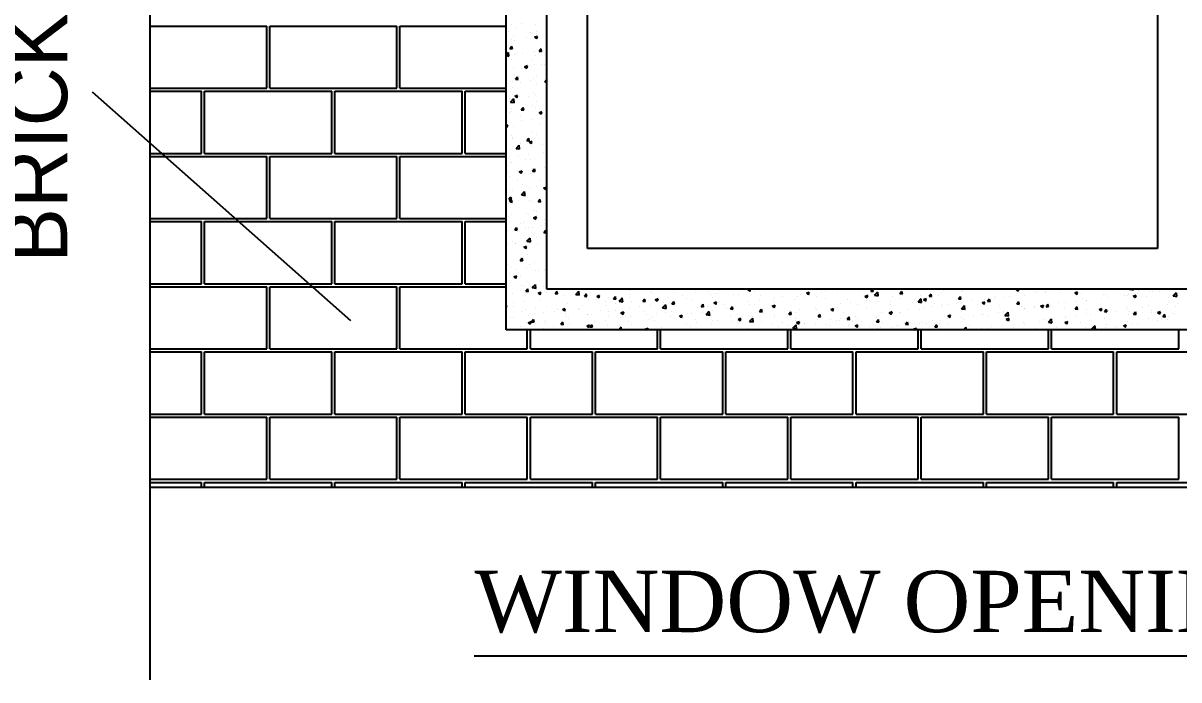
# Model space of a CAD drawing. Header units: metres. Extents: x 2267204 to 2267561, y 3771 to 3959.
# Drawn here: x 2267520.541 to 2267523.833, y 3933.246 to 3935.116 of the extents above; entities that cross this region are included whole.
import ezdxf

# ---------------------------------------------------------------- set-up
doc = ezdxf.new("R2010")
doc.units = ezdxf.units.M
doc.header["$LTSCALE"] = 3.5
doc.header["$MEASUREMENT"] = 0
doc.layers.get('0').update_dxf_attribs({"linetype": 'CONTINUOUS'})
doc.styles.add('Romantic', font='GOTHIC.TTF')
doc.styles.add('Times', font='times.ttf')

# ---------------------------------------------------------------- blocks, each defined once
blk = doc.blocks.new('A$C267C1C9C')
for p, q in [((4834.48, 2253.55), (4834.48, 2408.14)), ((4874.38, 2292.78), (4874.38, 2379.54)), ((4878.95, 2297.34), (4878.95, 2379.54)), ((4883.51, 2301.91), (4883.51, 2374.97)), ((4947.44, 2374.97), (4947.44, 2301.91)), ((4834.48, 2326.84), (4847.54, 2326.84)), ((4847.54, 2319.87), (4847.54, 2326.84)), ((4847.88, 2326.84), (4862.15, 2326.84)), ((4847.88, 2319.87), (4847.88, 2326.84)), ((4862.15, 2319.87), (4862.15, 2326.84)), ((4862.49, 2326.84), (4874.38, 2326.84)), ((4862.49, 2319.87), (4862.49, 2326.84)), ((4875.03, 2327.02), (4875.03, 2327.02)), ((4875.39, 2326.72), (4875.39, 2326.72)), ((4876.17, 2327.17), (4876.17, 2327.17)), ((4877.73, 2327.04), (4877.73, 2327.04)), ((4874.69, 2326.19), (4874.69, 2326.19)), ((4874.97, 2325.37), (4874.97, 2325.37)), ((4875.18, 2325.79), (4875.18, 2325.79)), ((4875.33, 2325.2), (4875.33, 2325.2)), ((4876.7, 2325.59), (4876.7, 2325.59)), ((4877.13, 2326.09), (4877.13, 2326.09)), ((4877.58, 2325.59), (4877.9, 2325.72)), ((4877.58, 2325.59), (4877.81, 2325.44)), ((4877.68, 2325.52), (4877.68, 2325.52)), ((4877.81, 2325.42), (4877.9, 2325.69)), ((4877.84, 2326.24), (4877.84, 2326.24)), ((4874.38, 2323.63), (4874.65, 2323.91)), ((4874.7, 2323.46), (4874.65, 2323.89)), ((4874.82, 2324.33), (4875.04, 2324.59)), ((4874.82, 2324.33), (4875.1, 2324.31)), ((4875.09, 2324.28), (4875.04, 2324.57)), ((4877.62, 2324), (4877.62, 2324)), ((4878.1, 2324.04), (4878.32, 2324.31)), ((4878.1, 2324.04), (4878.37, 2324.02)), ((4878.37, 2324), (4878.31, 2324.28)), ((4878.38, 2324.17), (4878.38, 2324.17)), ((4874.38, 2323.53), (4874.7, 2323.48)), ((4874.77, 2323.24), (4874.77, 2323.24)), ((4874.99, 2323.06), (4874.99, 2323.06)), ((4875.28, 2323.68), (4875.28, 2323.68)), ((4875.5, 2323.79), (4875.5, 2323.79)), ((4876.24, 2323.75), (4876.24, 2323.75)), ((4877.2, 2323.14), (4877.2, 2323.14)), ((4877.65, 2323.52), (4877.65, 2323.52)), ((4878.68, 2323.65), (4878.68, 2323.65)), ((4875.22, 2322.16), (4875.22, 2322.16)), ((4875.33, 2321.43), (4875.33, 2321.43)), ((4876.08, 2322.06), (4876.08, 2322.06)), ((4876.47, 2322.28), (4876.79, 2322.41)), ((4876.47, 2322.28), (4876.7, 2322.13)), ((4876.7, 2322.11), (4876.79, 2322.38)), ((4877.18, 2322.37), (4877.18, 2322.37)), ((4877.56, 2322.48), (4877.56, 2322.48)), ((4877.77, 2321.33), (4877.77, 2321.33)), ((4878.32, 2322.52), (4878.32, 2322.52)), ((4878.75, 2322.52), (4878.75, 2322.52)), ((4875.16, 2320.64), (4875.16, 2320.64)), ((4875.16, 2320), (4875.16, 2320)), ((4875.46, 2320.9), (4875.68, 2321.16)), ((4875.46, 2320.9), (4875.73, 2320.87)), ((4875.72, 2320.85), (4875.67, 2321.14)), ((4875.98, 2320.57), (4875.98, 2320.57)), ((4877.12, 2320.72), (4877.12, 2320.72)), ((4877.51, 2320.96), (4877.51, 2320.96)), ((4877.83, 2320.46), (4877.83, 2320.46)), ((4878.73, 2320.61), (4878.95, 2320.87)), ((4878.73, 2320.61), (4878.95, 2320.59)), ((4878.85, 2320.95), (4878.85, 2320.95)), ((4827.98, 2319.48), (4856.93, 2293.82)), ((4834.48, 2319.87), (4847.54, 2319.87)), ((4834.48, 2319.53), (4840.23, 2319.53)), ((4840.23, 2312.57), (4840.23, 2319.53)), ((4840.57, 2319.53), (4854.84, 2319.53)), ((4840.57, 2312.57), (4840.57, 2319.53)), ((4847.88, 2319.87), (4862.15, 2319.87)), ((4854.84, 2312.57), (4854.84, 2319.53)), ((4855.19, 2319.53), (4869.46, 2319.53)), ((4855.19, 2312.57), (4855.19, 2319.53)), ((4862.49, 2319.87), (4874.38, 2319.87)), ((4869.46, 2312.57), (4869.46, 2319.53)), ((4869.8, 2319.53), (4874.38, 2319.53)), ((4869.8, 2312.57), (4869.8, 2319.53)), ((4874.44, 2319.1), (4874.44, 2319.1)), ((4874.78, 2318.77), (4874.78, 2318.77)), ((4874.9, 2318.33), (4875.26, 2318.71)), ((4875.11, 2319.12), (4875.11, 2319.12)), ((4875.36, 2318.97), (4875.68, 2319.09)), ((4875.36, 2318.97), (4875.59, 2318.82)), ((4875.59, 2318.8), (4875.68, 2319.07)), ((4875.92, 2318.92), (4875.92, 2318.92)), ((4876.88, 2318.99), (4876.88, 2318.99)), ((4877.45, 2319.44), (4877.45, 2319.44)), ((4877.65, 2319.15), (4877.65, 2319.15)), ((4874.9, 2318.33), (4875.31, 2318.27)), ((4875.05, 2317.6), (4875.05, 2317.6)), ((4875.3, 2318.25), (4875.25, 2318.69)), ((4875.41, 2318.48), (4875.41, 2318.48)), ((4876.09, 2317.46), (4876.31, 2317.72)), ((4876.09, 2317.46), (4876.36, 2317.44)), ((4876.36, 2317.41), (4876.31, 2317.7)), ((4877.4, 2317.92), (4877.4, 2317.92)), ((4877.64, 2317.74), (4877.64, 2317.74)), ((4877.84, 2318.38), (4877.84, 2318.38)), ((4874.72, 2317.12), (4874.72, 2317.12)), ((4874.97, 2317.28), (4874.97, 2317.28)), ((4875.97, 2316.67), (4875.97, 2316.67)), ((4876.07, 2316.28), (4876.07, 2316.28)), ((4876.45, 2317.35), (4876.45, 2317.35)), ((4877.34, 2316.4), (4877.34, 2316.4)), ((4878.09, 2317.13), (4878.41, 2317.26)), ((4878.09, 2317.13), (4878.32, 2316.98)), ((4878.31, 2316.96), (4878.4, 2317.23)), ((4878.41, 2316.57), (4878.41, 2316.57)), ((4878.73, 2316.73), (4878.73, 2316.73)), ((4874.38, 2315.71), (4874.57, 2315.78)), ((4874.38, 2315.57), (4874.48, 2315.51)), ((4874.47, 2315.48), (4874.57, 2315.76)), ((4875, 2316.08), (4875, 2316.08)), ((4875.25, 2315.55), (4875.25, 2315.55)), ((4877.29, 2314.88), (4877.29, 2314.88)), ((4878.13, 2315.93), (4878.13, 2315.93)), ((4874.94, 2314.56), (4874.94, 2314.56)), ((4875.08, 2314.34), (4875.08, 2314.34)), ((4875.15, 2314.22), (4875.15, 2314.22)), ((4876.05, 2313.73), (4876.05, 2313.73)), ((4876.72, 2314.03), (4876.94, 2314.29)), ((4876.72, 2314.03), (4877, 2314)), ((4876.93, 2314.12), (4876.93, 2314.12)), ((4876.99, 2313.98), (4876.94, 2314.27)), ((4876.98, 2313.82), (4877.3, 2313.94)), ((4876.98, 2313.82), (4877.2, 2313.67)), ((4877.2, 2313.65), (4877.29, 2313.92)), ((4877.52, 2314.24), (4877.52, 2314.24)), ((4877.81, 2314.68), (4877.81, 2314.68)), ((4878.07, 2314.28), (4878.07, 2314.28)), ((4878.48, 2313.62), (4878.48, 2313.62)), ((4834.48, 2312.57), (4840.23, 2312.57)), ((4834.48, 2312.22), (4847.54, 2312.22)), ((4840.57, 2312.57), (4854.84, 2312.57)), ((4847.54, 2305.26), (4847.54, 2312.22)), ((4847.88, 2305.26), (4847.88, 2312.22)), ((4847.88, 2312.22), (4862.15, 2312.22)), ((4855.19, 2312.57), (4869.46, 2312.57)), ((4862.15, 2305.26), (4862.15, 2312.22)), ((4862.49, 2305.26), (4862.49, 2312.22)), ((4862.49, 2312.22), (4874.38, 2312.22)), ((4869.8, 2312.57), (4874.38, 2312.57)), ((4874.89, 2313.04), (4874.89, 2313.04)), ((4875.51, 2313.13), (4875.86, 2313.5)), ((4875.51, 2313.13), (4875.91, 2313.07)), ((4875.73, 2312.32), (4875.73, 2312.32)), ((4875.91, 2313.05), (4875.86, 2313.48)), ((4876.87, 2312.47), (4876.87, 2312.47)), ((4877.23, 2313.36), (4877.23, 2313.36)), ((4878.6, 2312.7), (4878.6, 2312.7)), ((4874.83, 2311.52), (4874.83, 2311.52)), ((4874.96, 2311.5), (4874.96, 2311.5)), ((4876.61, 2311.92), (4876.61, 2311.92)), ((4877.18, 2311.84), (4877.18, 2311.84)), ((4877.62, 2311.95), (4877.62, 2311.95)), ((4878.72, 2310.95), (4878.72, 2310.95)), ((4874.53, 2310.52), (4874.53, 2310.52)), ((4874.78, 2310), (4874.78, 2310)), ((4875.67, 2310.67), (4875.67, 2310.67)), ((4875.87, 2310.51), (4876.19, 2310.63)), ((4875.87, 2310.51), (4876.09, 2310.36)), ((4876.06, 2310.49), (4876.06, 2310.49)), ((4876.09, 2310.33), (4876.18, 2310.61)), ((4877.12, 2310.32), (4877.12, 2310.32)), ((4877.36, 2310.59), (4877.58, 2310.85)), ((4877.36, 2310.59), (4877.63, 2310.57)), ((4877.4, 2310.9), (4877.4, 2310.9)), ((4877.63, 2310.55), (4877.57, 2310.83)), ((4874.47, 2308.87), (4874.47, 2308.87)), ((4874.72, 2308.48), (4874.72, 2308.48)), ((4875.14, 2308.44), (4875.14, 2308.44)), ((4875.72, 2309.58), (4875.72, 2309.58)), ((4876.2, 2309.1), (4876.2, 2309.1)), ((4876.69, 2308.97), (4876.69, 2308.97)), ((4877.06, 2308.8), (4877.06, 2308.8)), ((4877.8, 2308.9), (4877.8, 2308.9)), ((4878.16, 2309.48), (4878.16, 2309.48)), ((4878.59, 2308.67), (4878.91, 2308.79)), ((4878.59, 2308.67), (4878.82, 2308.52)), ((4878.82, 2308.5), (4878.91, 2308.77)), ((4874.71, 2307.44), (4874.93, 2307.71)), ((4874.71, 2307.44), (4874.99, 2307.42)), ((4874.76, 2307.2), (4875.07, 2307.32)), ((4874.76, 2307.2), (4874.98, 2307.05)), ((4874.81, 2307.26), (4874.81, 2307.26)), ((4874.98, 2307.4), (4874.93, 2307.68)), ((4874.98, 2307.02), (4875.07, 2307.3)), ((4875, 2307.3), (4875, 2307.3)), ((4876.11, 2307.93), (4876.47, 2308.3)), ((4876.11, 2307.93), (4876.52, 2307.86)), ((4876.51, 2307.85), (4876.46, 2308.28)), ((4877.01, 2307.28), (4877.01, 2307.28)), ((4877.25, 2307.16), (4877.25, 2307.16)), ((4877.88, 2307.68), (4877.88, 2307.68)), ((4877.99, 2307.16), (4878.21, 2307.42)), ((4877.99, 2307.16), (4878.26, 2307.13)), ((4878.26, 2307.11), (4878.21, 2307.4)), ((4874.66, 2306.96), (4874.66, 2306.96)), ((4876.68, 2305.88), (4876.68, 2305.88)), ((4876.95, 2305.76), (4876.95, 2305.76)), ((4877.61, 2306.17), (4877.61, 2306.17)), ((4877.82, 2306.03), (4877.82, 2306.03)), ((4834.48, 2305.26), (4847.54, 2305.26)), ((4834.48, 2304.92), (4840.23, 2304.92)), ((4840.23, 2297.95), (4840.23, 2304.92)), ((4840.57, 2304.92), (4854.84, 2304.92)), ((4840.57, 2297.95), (4840.57, 2304.92)), ((4847.88, 2305.26), (4862.15, 2305.26)), ((4854.84, 2297.95), (4854.84, 2304.92)), ((4855.19, 2304.92), (4869.46, 2304.92)), ((4855.19, 2297.95), (4855.19, 2304.92)), ((4862.49, 2305.26), (4874.38, 2305.26)), ((4869.46, 2297.95), (4869.46, 2304.92)), ((4869.8, 2304.92), (4874.38, 2304.92)), ((4869.8, 2297.95), (4869.8, 2304.92)), ((4874.61, 2305.44), (4874.61, 2305.44)), ((4874.95, 2305.71), (4874.95, 2305.71)), ((4876.04, 2304.71), (4876.04, 2304.71)), ((4876.36, 2304.82), (4876.36, 2304.82)), ((4877.48, 2305.36), (4877.8, 2305.48)), ((4877.48, 2305.36), (4877.71, 2305.21)), ((4877.7, 2305.18), (4877.8, 2305.46)), ((4878.35, 2304.45), (4878.35, 2304.45)), ((4878.7, 2305.17), (4878.7, 2305.17)), ((4878.8, 2304.72), (4878.8, 2304.72)), ((4874.55, 2303.92), (4874.55, 2303.92)), ((4874.89, 2304.31), (4874.89, 2304.31)), ((4875.35, 2304.01), (4875.57, 2304.27)), ((4875.35, 2304.01), (4875.62, 2303.98)), ((4875.48, 2304.08), (4875.48, 2304.08)), ((4875.62, 2303.96), (4875.56, 2304.25)), ((4876.62, 2304.23), (4876.62, 2304.23)), ((4876.9, 2304.24), (4876.9, 2304.24)), ((4877.33, 2304.21), (4877.33, 2304.21)), ((4878.62, 2303.72), (4878.84, 2303.98)), ((4878.62, 2303.72), (4878.9, 2303.7)), ((4878.89, 2303.68), (4878.84, 2303.96)), ((4874.5, 2302.4), (4874.5, 2302.4)), ((4875.12, 2302.66), (4875.12, 2302.66)), ((4875.42, 2302.43), (4875.42, 2302.43)), ((4875.45, 2302.5), (4875.45, 2302.5)), ((4876.37, 2302.05), (4876.69, 2302.17)), ((4876.37, 2302.05), (4876.6, 2301.9)), ((4876.59, 2301.87), (4876.69, 2302.15)), ((4876.72, 2302.72), (4877.07, 2303.09)), ((4876.72, 2302.72), (4877.12, 2302.66)), ((4876.84, 2302.72), (4876.84, 2302.72)), ((4877.12, 2302.64), (4877.07, 2303.08)), ((4877.15, 2302.65), (4877.15, 2302.65)), ((4877.79, 2303.11), (4877.79, 2303.11)), ((4877.89, 2302.4), (4877.89, 2302.4)), ((4947.44, 2301.91), (4883.51, 2301.91)), ((4874.44, 2300.88), (4874.44, 2300.88)), ((4875.95, 2300.85), (4875.95, 2300.85)), ((4875.98, 2300.57), (4876.2, 2300.84)), ((4875.98, 2300.57), (4876.25, 2300.55)), ((4876.25, 2300.53), (4876.2, 2300.81)), ((4876.79, 2301.2), (4876.79, 2301.2)), ((4878.83, 2301.23), (4878.83, 2301.23)), ((4874.39, 2299.36), (4874.39, 2299.36)), ((4874.56, 2300.17), (4874.56, 2300.17)), ((4874.93, 2299.93), (4874.93, 2299.93)), ((4875.53, 2299.56), (4875.53, 2299.56)), ((4876.73, 2299.68), (4876.73, 2299.68)), ((4877, 2300.07), (4877, 2300.07)), ((4877.6, 2300.39), (4877.6, 2300.39)), ((4877.63, 2299.43), (4877.63, 2299.43)), ((4877.97, 2299.45), (4877.97, 2299.45)), ((4878.69, 2299.39), (4878.69, 2299.39)), ((4878.77, 2299.58), (4878.77, 2299.58)), ((4874.75, 2299.05), (4874.75, 2299.05)), ((4875.26, 2298.74), (4875.58, 2298.86)), ((4875.26, 2298.74), (4875.49, 2298.58)), ((4875.48, 2298.56), (4875.57, 2298.84)), ((4876.03, 2298.93), (4876.03, 2298.93)), ((4876.68, 2298.16), (4876.68, 2298.16)), ((4834.48, 2297.95), (4840.23, 2297.95)), ((4834.48, 2297.61), (4847.54, 2297.61)), ((4840.57, 2297.95), (4854.84, 2297.95)), ((4847.54, 2290.65), (4847.54, 2297.61)), ((4847.88, 2297.61), (4862.15, 2297.61)), ((4847.88, 2290.65), (4847.88, 2297.61)), ((4855.19, 2297.95), (4869.46, 2297.95)), ((4862.15, 2290.65), (4862.15, 2297.61)), ((4862.49, 2297.61), (4874.38, 2297.61)), ((4862.49, 2290.65), (4862.49, 2297.61)), ((4869.8, 2297.95), (4874.38, 2297.95)), ((4875.11, 2296.87), (4875.11, 2296.87)), ((4876.09, 2297.75), (4876.09, 2297.75)), ((4876.43, 2297.63), (4876.43, 2297.63)), ((4876.62, 2297.14), (4876.84, 2297.4)), ((4876.62, 2297.14), (4876.89, 2297.12)), ((4876.88, 2297.09), (4876.83, 2297.38)), ((4877.32, 2297.52), (4877.68, 2297.89)), ((4877.32, 2297.52), (4877.73, 2297.46)), ((4877.57, 2297.78), (4877.57, 2297.78)), ((4877.72, 2297.44), (4877.67, 2297.87)), ((4877.77, 2297.33), (4877.77, 2297.33)), ((4877.98, 2296.9), (4878.3, 2297.02)), ((4877.98, 2296.9), (4878.21, 2296.75)), ((4878.21, 2296.72), (4878.3, 2297)), ((4878.53, 2297.64), (4878.53, 2297.64)), ((4878.93, 2296.93), (4878.93, 2296.93)), ((4952.01, 2297.34), (4878.95, 2297.34)), ((4879.89, 2296.85), (4880.11, 2297.11)), ((4879.89, 2296.85), (4880.16, 2296.83)), ((4880.16, 2296.81), (4880.11, 2297.09)), ((4881.3, 2297.27), (4881.3, 2297.27)), ((4882.13, 2296.74), (4882.13, 2296.74)), ((4882.2, 2296.76), (4882.55, 2297.13)), ((4882.2, 2296.76), (4882.6, 2296.7)), ((4882.6, 2296.68), (4882.55, 2297.12)), ((4883.17, 2296.57), (4883.39, 2296.83)), ((4883.44, 2296.52), (4883.38, 2296.81)), ((4883.86, 2296.97), (4883.86, 2296.97)), ((4885.84, 2297.33), (4885.84, 2297.33)), ((4888.27, 2296.71), (4888.27, 2296.71)), ((4888.28, 2297.23), (4888.28, 2297.23)), ((4890.61, 2297.03), (4890.61, 2297.03)), ((4890.72, 2297.13), (4890.72, 2297.13)), ((4890.9, 2296.89), (4890.9, 2296.89)), ((4892.92, 2297.32), (4892.92, 2297.32)), ((4893.16, 2297.02), (4893.16, 2297.02)), ((4894.17, 2296.68), (4894.17, 2296.68)), ((4895.6, 2296.92), (4895.6, 2296.92)), ((4897.05, 2297.06), (4897.05, 2297.06)), ((4897.32, 2296.8), (4897.32, 2296.8)), ((4898.03, 2296.82), (4898.03, 2296.82)), ((4898.2, 2297.21), (4898.2, 2297.21)), ((4899.88, 2296.76), (4899.88, 2296.76)), ((4899.98, 2297.26), (4899.98, 2297.26)), ((4900.47, 2296.72), (4900.47, 2296.72)), ((4901.51, 2297.28), (4901.69, 2297.34)), ((4901.51, 2297.28), (4901.74, 2297.12)), ((4901.73, 2297.1), (4901.81, 2297.34)), ((4902.26, 2297.1), (4902.26, 2297.1)), ((4907.36, 2296.77), (4907.36, 2296.77)), ((4908.07, 2296.91), (4908.39, 2297.03)), ((4908.07, 2296.91), (4908.3, 2296.76)), ((4908.29, 2296.73), (4908.39, 2297.01)), ((4908.51, 2296.92), (4908.51, 2296.92)), ((4909.72, 2297.03), (4909.72, 2297.03)), ((4910.24, 2297.15), (4910.24, 2297.15)), ((4911.57, 2296.86), (4911.57, 2296.86)), ((4913.87, 2297.15), (4913.87, 2297.15)), ((4915.29, 2297.14), (4915.46, 2297.34)), ((4915.29, 2297.14), (4915.56, 2297.11)), ((4915.55, 2297.09), (4915.51, 2297.34)), ((4915.7, 2296.68), (4916.06, 2297.05)), ((4915.7, 2296.68), (4916.11, 2296.61)), ((4916.11, 2296.6), (4916.06, 2297.03)), ((4918.56, 2296.85), (4918.78, 2297.11)), ((4918.56, 2296.85), (4918.83, 2296.82)), ((4918.83, 2296.8), (4918.78, 2297.09)), ((4920.55, 2296.87), (4920.55, 2296.87)), ((4921.84, 2296.56), (4922.06, 2296.82)), ((4922.11, 2296.52), (4922.05, 2296.8)), ((4923.21, 2296.93), (4923.21, 2296.93)), ((4923.43, 2297.25), (4923.43, 2297.25)), ((4925.51, 2297.05), (4925.51, 2297.05)), ((4925.56, 2297.25), (4925.56, 2297.25)), ((4929.16, 2297.29), (4929.16, 2297.29)), ((4931.59, 2297.19), (4931.59, 2297.19)), ((4931.6, 2297.29), (4931.75, 2297.34)), ((4931.6, 2297.29), (4931.82, 2297.13)), ((4931.82, 2297.11), (4931.9, 2297.34)), ((4931.93, 2296.96), (4931.93, 2296.96)), ((4932.52, 2296.69), (4932.52, 2296.69)), ((4933.74, 2296.96), (4933.74, 2296.96)), ((4934.03, 2297.08), (4934.03, 2297.08)), ((4934.83, 2296.98), (4934.83, 2296.98)), ((4934.89, 2297.11), (4934.89, 2297.11)), ((4936.47, 2296.98), (4936.47, 2296.98)), ((4936.62, 2297.34), (4936.62, 2297.34)), ((4937.2, 2297.32), (4937.2, 2297.32)), ((4938.16, 2296.92), (4938.48, 2297.04)), ((4938.16, 2296.92), (4938.38, 2296.77)), ((4938.38, 2296.74), (4938.47, 2297.02)), ((4938.91, 2296.88), (4938.91, 2296.88)), ((4941.34, 2296.78), (4941.34, 2296.78)), ((4941.66, 2296.74), (4941.66, 2296.74)), ((4942.82, 2297.29), (4942.82, 2297.29)), ((4943.78, 2296.67), (4943.78, 2296.67)), ((4944.06, 2296.68), (4944.06, 2296.68)), ((4944.17, 2296.76), (4944.17, 2296.76)), ((4944.32, 2297.2), (4944.32, 2297.2)), ((4944.35, 2297.34), (4944.75, 2297.28)), ((4944.72, 2296.55), (4945.04, 2296.68)), ((4944.74, 2297.26), (4944.73, 2297.34)), ((4945.2, 2296.83), (4945.2, 2296.83)), ((4945.26, 2297.18), (4945.26, 2297.18)), ((4946.51, 2297.08), (4946.51, 2297.08)), ((4946.93, 2297.05), (4946.93, 2297.05)), ((4947.69, 2297.08), (4947.69, 2297.08)), ((4949.21, 2296.59), (4949.57, 2296.96)), ((4949.62, 2296.51), (4949.56, 2296.94)), ((4874.38, 2295.52), (4874.47, 2295.55)), ((4874.38, 2295.28), (4874.46, 2295.53)), ((4875.2, 2295.41), (4875.2, 2295.41)), ((4875.23, 2295.83), (4875.23, 2295.83)), ((4876.37, 2295.98), (4876.37, 2295.98)), ((4876.62, 2296.64), (4876.62, 2296.64)), ((4878.1, 2296.21), (4878.1, 2296.21)), ((4878.87, 2295.41), (4878.87, 2295.41)), ((4880.98, 2296.59), (4880.98, 2296.59)), ((4881.24, 2295.75), (4881.24, 2295.75)), ((4882.91, 2295.52), (4882.91, 2295.52)), ((4883.17, 2296.57), (4883.44, 2296.54)), ((4883.59, 2296.08), (4883.59, 2296.08)), ((4884.55, 2296.53), (4884.87, 2296.66)), ((4884.55, 2296.53), (4884.77, 2296.38)), ((4884.77, 2296.36), (4884.86, 2296.63)), ((4885.54, 2295.54), (4885.54, 2295.54)), ((4885.57, 2295.98), (4885.57, 2295.98)), ((4885.89, 2296.37), (4885.89, 2296.37)), ((4886.44, 2296.28), (4886.66, 2296.54)), ((4886.44, 2296.28), (4886.71, 2296.26)), ((4886.71, 2296.23), (4886.66, 2296.52)), ((4886.68, 2295.69), (4886.68, 2295.69)), ((4887.07, 2296.01), (4887.43, 2296.38)), ((4887.07, 2296.01), (4887.48, 2295.94)), ((4887.47, 2295.93), (4887.42, 2296.36)), ((4888.24, 2296.44), (4888.24, 2296.44)), ((4888.41, 2295.92), (4888.41, 2295.92)), ((4889.33, 2295.43), (4889.33, 2295.43)), ((4889.72, 2295.99), (4889.94, 2296.26)), ((4889.72, 2295.99), (4889.99, 2295.97)), ((4889.99, 2295.95), (4889.93, 2296.23)), ((4890.55, 2295.51), (4890.55, 2295.51)), ((4891.11, 2296.17), (4891.43, 2296.29)), ((4891.11, 2296.17), (4891.34, 2296.01)), ((4891.3, 2296.3), (4891.3, 2296.3)), ((4891.33, 2295.99), (4891.43, 2296.27)), ((4891.94, 2295.25), (4892.3, 2295.62)), ((4891.99, 2295.89), (4891.99, 2295.89)), ((4892.34, 2295.17), (4892.29, 2295.6)), ((4892.44, 2296.45), (4892.44, 2296.45)), ((4892.86, 2295.8), (4892.86, 2295.8)), ((4892.99, 2295.71), (4893.21, 2295.97)), ((4892.99, 2295.71), (4893.26, 2295.68)), ((4893.26, 2295.66), (4893.21, 2295.95)), ((4894.66, 2296.35), (4894.66, 2296.35)), ((4895.23, 2296.15), (4895.23, 2296.15)), ((4896.27, 2295.42), (4896.49, 2295.68)), ((4896.27, 2295.42), (4896.54, 2295.4)), ((4896.54, 2295.37), (4896.48, 2295.66)), ((4896.99, 2295.41), (4896.99, 2295.41)), ((4897.58, 2296.47), (4897.58, 2296.47)), ((4897.67, 2295.8), (4897.99, 2295.93)), ((4897.67, 2295.8), (4897.9, 2295.65)), ((4897.9, 2295.63), (4897.99, 2295.9)), ((4898.72, 2295.64), (4898.72, 2295.64)), ((4899.54, 2295.13), (4899.76, 2295.4)), ((4901.61, 2296.02), (4901.61, 2296.02)), ((4901.73, 2295.66), (4901.73, 2295.66)), ((4902.2, 2295.58), (4902.2, 2295.58)), ((4902.75, 2296.17), (4902.75, 2296.17)), ((4902.91, 2296.61), (4902.91, 2296.61)), ((4904.23, 2295.44), (4904.55, 2295.56)), ((4904.23, 2295.44), (4904.46, 2295.28)), ((4904.39, 2296.12), (4904.39, 2296.12)), ((4904.46, 2295.26), (4904.55, 2295.54)), ((4904.48, 2296.39), (4904.48, 2296.39)), ((4904.54, 2295.9), (4904.54, 2295.9)), ((4905.35, 2296.51), (4905.35, 2296.51)), ((4906.85, 2296.2), (4906.85, 2296.2)), ((4907.05, 2296.58), (4907.05, 2296.58)), ((4907.78, 2296.41), (4907.78, 2296.41)), ((4909.22, 2296.54), (4909.22, 2296.54)), ((4910.22, 2296.3), (4910.22, 2296.3)), ((4911.92, 2295.73), (4911.92, 2295.73)), ((4912.66, 2296.2), (4912.66, 2296.2)), ((4913.06, 2295.88), (4913.06, 2295.88)), ((4913.82, 2295.63), (4913.82, 2295.63)), ((4914.63, 2296.54), (4914.95, 2296.67)), ((4914.63, 2296.54), (4914.86, 2296.39)), ((4914.79, 2296.11), (4914.79, 2296.11)), ((4914.86, 2296.37), (4914.95, 2296.64)), ((4915.1, 2296.1), (4915.1, 2296.1)), ((4916.19, 2295.97), (4916.19, 2295.97)), ((4917.52, 2295.68), (4917.52, 2295.68)), ((4917.53, 2296), (4917.53, 2296)), ((4917.68, 2296.49), (4917.68, 2296.49)), ((4918.53, 2296.3), (4918.53, 2296.3)), ((4918.82, 2296.64), (4918.82, 2296.64)), ((4919.97, 2295.89), (4919.97, 2295.89)), ((4920.18, 2296.14), (4920.18, 2296.14)), ((4920.58, 2295.92), (4920.93, 2296.29)), ((4920.58, 2295.92), (4920.98, 2295.86)), ((4920.84, 2296.59), (4920.84, 2296.59)), ((4920.98, 2295.84), (4920.93, 2296.27)), ((4921.2, 2296.18), (4921.52, 2296.3)), ((4921.2, 2296.18), (4921.42, 2296.02)), ((4921.42, 2296), (4921.51, 2296.28)), ((4921.84, 2296.56), (4922.11, 2296.54)), ((4922.23, 2295.45), (4922.23, 2295.45)), ((4922.41, 2295.79), (4922.41, 2295.79)), ((4922.84, 2296.6), (4922.84, 2296.6)), ((4923.16, 2295.41), (4923.16, 2295.41)), ((4923.37, 2295.6), (4923.37, 2295.6)), ((4923.94, 2295.59), (4923.94, 2295.59)), ((4924.85, 2295.69), (4924.85, 2295.69)), ((4925.1, 2295.82), (4925.1, 2295.82)), ((4925.11, 2296.28), (4925.33, 2296.54)), ((4925.11, 2296.28), (4925.38, 2296.25)), ((4925.38, 2296.23), (4925.33, 2296.52)), ((4925.45, 2295.16), (4925.81, 2295.53)), ((4925.5, 2295.73), (4925.5, 2295.73)), ((4925.85, 2295.08), (4925.8, 2295.52)), ((4926.6, 2296.05), (4926.6, 2296.05)), ((4927.28, 2295.58), (4927.28, 2295.58)), ((4927.76, 2295.81), (4928.08, 2295.93)), ((4927.76, 2295.81), (4927.99, 2295.66)), ((4927.81, 2296.02), (4927.81, 2296.02)), ((4927.98, 2295.64), (4928.07, 2295.91)), ((4927.99, 2296.2), (4927.99, 2296.2)), ((4928.39, 2295.99), (4928.61, 2296.25)), ((4928.39, 2295.99), (4928.66, 2295.97)), ((4928.66, 2295.94), (4928.6, 2296.23)), ((4929.13, 2296.35), (4929.13, 2296.35)), ((4929.26, 2296.51), (4929.26, 2296.51)), ((4929.72, 2295.48), (4929.72, 2295.48)), ((4930.18, 2296.37), (4930.18, 2296.37)), ((4930.86, 2296.58), (4930.86, 2296.58)), ((4931.66, 2295.7), (4931.88, 2295.96)), ((4931.66, 2295.7), (4931.93, 2295.68)), ((4931.93, 2295.66), (4931.88, 2295.94)), ((4932.16, 2295.38), (4932.16, 2295.38)), ((4934.32, 2295.45), (4934.64, 2295.57)), ((4934.32, 2295.45), (4934.55, 2295.29)), ((4934.54, 2295.27), (4934.64, 2295.55)), ((4934.78, 2295.46), (4934.78, 2295.46)), ((4934.94, 2295.42), (4935.16, 2295.68)), ((4934.94, 2295.42), (4935.21, 2295.39)), ((4935.21, 2295.37), (4935.15, 2295.66)), ((4935.42, 2295.54), (4935.42, 2295.54)), ((4936.33, 2295.82), (4936.33, 2295.82)), ((4937.15, 2295.8), (4937.15, 2295.8)), ((4938.21, 2295.13), (4938.43, 2295.39)), ((4938.3, 2295.92), (4938.3, 2295.92)), ((4939, 2296.28), (4939, 2296.28)), ((4939.44, 2296.07), (4939.44, 2296.07)), ((4939.49, 2296.12), (4939.49, 2296.12)), ((4941.17, 2296.3), (4941.17, 2296.3)), ((4941.8, 2296.42), (4941.8, 2296.42)), ((4944.72, 2296.55), (4944.95, 2296.4)), ((4944.94, 2296.38), (4945.04, 2296.65)), ((4946.22, 2296.57), (4946.22, 2296.57)), ((4946.46, 2295.56), (4946.46, 2295.56)), ((4948.61, 2295.63), (4948.61, 2295.63)), ((4948.66, 2296.47), (4948.66, 2296.47)), ((4948.77, 2295.85), (4948.77, 2295.85)), ((4949.21, 2296.59), (4949.62, 2296.53)), ((4949.46, 2295.38), (4949.46, 2295.38)), ((4949.75, 2295.78), (4949.75, 2295.78)), ((4874.92, 2294.15), (4874.92, 2294.15)), ((4875.17, 2294.18), (4875.17, 2294.18)), ((4876.17, 2294.8), (4876.17, 2294.8)), ((4876.56, 2295.12), (4876.56, 2295.12)), ((4876.9, 2294.41), (4876.9, 2294.41)), ((4877.58, 2294.61), (4877.58, 2294.61)), ((4877.64, 2295.31), (4877.64, 2295.31)), ((4878.61, 2294.7), (4878.61, 2294.7)), ((4879.78, 2294.79), (4879.78, 2294.79)), ((4880.08, 2295.21), (4880.08, 2295.21)), ((4880.25, 2295.06), (4880.25, 2295.06)), ((4880.71, 2295.06), (4881.03, 2295.18)), ((4880.71, 2295.06), (4880.94, 2294.91)), ((4880.93, 2294.89), (4881.03, 2295.16)), ((4880.93, 2294.94), (4880.93, 2294.94)), ((4881.04, 2294.59), (4881.04, 2294.59)), ((4881.19, 2294.23), (4881.19, 2294.23)), ((4882.52, 2295.1), (4882.52, 2295.1)), ((4882.66, 2295.16), (4882.66, 2295.16)), ((4883.48, 2294.49), (4883.48, 2294.49)), ((4883.53, 2294.55), (4883.53, 2294.55)), ((4884, 2294.52), (4884, 2294.52)), ((4884.96, 2295), (4884.96, 2295)), ((4885.84, 2294.85), (4885.84, 2294.85)), ((4885.92, 2294.39), (4885.92, 2294.39)), ((4886.67, 2294.98), (4886.67, 2294.98)), ((4887.21, 2294.12), (4887.21, 2294.12)), ((4887.27, 2294.7), (4887.59, 2294.82)), ((4887.27, 2294.7), (4887.5, 2294.54)), ((4887.39, 2294.9), (4887.39, 2294.9)), ((4887.5, 2294.52), (4887.59, 2294.8)), ((4888.21, 2295.19), (4888.21, 2295.19)), ((4888.36, 2294.28), (4888.36, 2294.28)), ((4889.83, 2294.79), (4889.83, 2294.79)), ((4890.1, 2294.5), (4890.1, 2294.5)), ((4890.79, 2294.18), (4890.79, 2294.18)), ((4891.24, 2294.65), (4891.24, 2294.65)), ((4891.94, 2295.25), (4892.35, 2295.19)), ((4892.27, 2294.69), (4892.27, 2294.69)), ((4892.81, 2294.28), (4892.81, 2294.28)), ((4892.97, 2294.88), (4892.97, 2294.88)), ((4893.74, 2294.29), (4893.74, 2294.29)), ((4893.84, 2294.33), (4894.15, 2294.45)), ((4893.84, 2294.33), (4894.06, 2294.18)), ((4894.06, 2294.15), (4894.15, 2294.43)), ((4894.71, 2294.59), (4894.71, 2294.59)), ((4895.18, 2294.63), (4895.18, 2294.63)), ((4895.85, 2295.26), (4895.85, 2295.26)), ((4896.4, 2294.75), (4896.4, 2294.75)), ((4896.82, 2294.5), (4897.17, 2294.87)), ((4896.82, 2294.5), (4897.22, 2294.43)), ((4897.14, 2294.49), (4897.14, 2294.49)), ((4897.22, 2294.41), (4897.17, 2294.85)), ((4897.52, 2294.95), (4897.52, 2294.95)), ((4899.06, 2295.21), (4899.06, 2295.21)), ((4899.54, 2295.13), (4899.82, 2295.11)), ((4899.58, 2294.38), (4899.58, 2294.38)), ((4899.81, 2295.09), (4899.76, 2295.37)), ((4899.83, 2295.24), (4899.83, 2295.24)), ((4900.4, 2293.96), (4900.72, 2294.09)), ((4900.41, 2294.22), (4900.41, 2294.22)), ((4901.55, 2294.37), (4901.55, 2294.37)), ((4901.69, 2293.74), (4902.05, 2294.11)), ((4902.02, 2294.28), (4902.02, 2294.28)), ((4902.09, 2293.66), (4902.04, 2294.09)), ((4902.82, 2294.85), (4903.04, 2295.11)), ((4902.82, 2294.85), (4903.09, 2294.82)), ((4903.09, 2294.8), (4903.03, 2295.09)), ((4903.28, 2294.59), (4903.28, 2294.59)), ((4904.46, 2294.18), (4904.46, 2294.18)), ((4904.49, 2294.38), (4904.49, 2294.38)), ((4906.09, 2294.56), (4906.31, 2294.82)), ((4906.09, 2294.56), (4906.37, 2294.54)), ((4906.16, 2294.97), (4906.16, 2294.97)), ((4906.36, 2294.51), (4906.31, 2294.8)), ((4906.8, 2294.68), (4906.8, 2294.68)), ((4907.31, 2295.12), (4907.31, 2295.12)), ((4909.04, 2295.35), (4909.04, 2295.35)), ((4909.17, 2295.02), (4909.17, 2295.02)), ((4909.37, 2294.27), (4909.59, 2294.54)), ((4909.37, 2294.27), (4909.64, 2294.25)), ((4909.53, 2294.31), (4909.53, 2294.31)), ((4909.64, 2294.23), (4909.58, 2294.51)), ((4910.8, 2295.07), (4911.12, 2295.19)), ((4910.8, 2295.07), (4911.02, 2294.92)), ((4911.02, 2294.9), (4911.11, 2295.17)), ((4911.51, 2295.34), (4911.51, 2295.34)), ((4911.86, 2294.08), (4911.86, 2294.08)), ((4912.19, 2294.77), (4912.19, 2294.77)), ((4912.64, 2293.99), (4912.86, 2294.25)), ((4912.91, 2293.94), (4912.86, 2294.23)), ((4913.59, 2294.31), (4913.59, 2294.31)), ((4913.76, 2294.11), (4913.76, 2294.11)), ((4914.85, 2295.22), (4914.85, 2295.22)), ((4915.95, 2294.22), (4915.95, 2294.22)), ((4916.13, 2294.45), (4916.13, 2294.45)), ((4916.48, 2294.69), (4916.48, 2294.69)), ((4917.36, 2294.71), (4917.68, 2294.83)), ((4917.36, 2294.71), (4917.59, 2294.55)), ((4917.58, 2294.53), (4917.68, 2294.81)), ((4917.62, 2294.84), (4917.62, 2294.84)), ((4918.48, 2294.78), (4918.48, 2294.78)), ((4918.61, 2294.68), (4918.61, 2294.68)), ((4919.35, 2295.07), (4919.35, 2295.07)), ((4920.79, 2295.07), (4920.79, 2295.07)), ((4921.27, 2295.14), (4921.27, 2295.14)), ((4923.92, 2294.34), (4924.24, 2294.46)), ((4923.92, 2294.34), (4924.15, 2294.19)), ((4924.15, 2294.16), (4924.24, 2294.44)), ((4925.45, 2295.16), (4925.86, 2295.1)), ((4925.45, 2294.21), (4925.45, 2294.21)), ((4926.79, 2294.4), (4926.79, 2294.4)), ((4927.75, 2294.5), (4927.75, 2294.5)), ((4927.93, 2294.55), (4927.93, 2294.55)), ((4928.34, 2294.45), (4928.34, 2294.45)), ((4929.66, 2294.78), (4929.66, 2294.78)), ((4930.12, 2294.85), (4930.12, 2294.85)), ((4930.32, 2294.41), (4930.68, 2294.78)), ((4930.32, 2294.41), (4930.73, 2294.35)), ((4930.48, 2293.97), (4930.8, 2294.1)), ((4930.73, 2294.33), (4930.68, 2294.76)), ((4931.01, 2294.91), (4931.01, 2294.91)), ((4932.47, 2295.17), (4932.47, 2295.17)), ((4932.54, 2295.16), (4932.54, 2295.16)), ((4933.67, 2295.37), (4933.67, 2295.37)), ((4933.69, 2295.31), (4933.69, 2295.31)), ((4934.6, 2295.27), (4934.6, 2295.27)), ((4937.03, 2295.17), (4937.03, 2295.17)), ((4937.09, 2294.28), (4937.09, 2294.28)), ((4937.1, 2294.12), (4937.1, 2294.12)), ((4938.21, 2295.13), (4938.49, 2295.11)), ((4938.24, 2294.27), (4938.24, 2294.27)), ((4938.48, 2295.08), (4938.43, 2295.37)), ((4939.44, 2294.6), (4939.44, 2294.6)), ((4939.47, 2295.07), (4939.47, 2295.07)), ((4939.97, 2294.5), (4939.97, 2294.5)), ((4940.88, 2295.08), (4941.2, 2295.2)), ((4940.88, 2295.08), (4941.11, 2294.93)), ((4941.11, 2294.91), (4941.2, 2295.18)), ((4941.49, 2294.84), (4941.71, 2295.11)), ((4941.49, 2294.84), (4941.76, 2294.82)), ((4941.76, 2294.8), (4941.7, 2295.08)), ((4941.74, 2294.9), (4941.74, 2294.9)), ((4941.91, 2294.97), (4941.91, 2294.97)), ((4942.85, 2294.87), (4942.85, 2294.87)), ((4944, 2295.03), (4944, 2295.03)), ((4944.11, 2295.24), (4944.11, 2295.24)), ((4944.13, 2294.47), (4944.13, 2294.47)), ((4944.35, 2294.86), (4944.35, 2294.86)), ((4944.76, 2294.56), (4944.98, 2294.82)), ((4944.76, 2294.56), (4945.04, 2294.53)), ((4945.03, 2294.51), (4944.98, 2294.8)), ((4945.73, 2295.25), (4945.73, 2295.25)), ((4946.79, 2294.76), (4946.79, 2294.76)), ((4946.8, 2294.93), (4946.8, 2294.93)), ((4947.45, 2294.72), (4947.77, 2294.84)), ((4947.45, 2294.72), (4947.67, 2294.56)), ((4947.67, 2294.54), (4947.76, 2294.82)), ((4948.04, 2294.27), (4948.26, 2294.53)), ((4948.04, 2294.27), (4948.31, 2294.25)), ((4948.31, 2294.22), (4948.25, 2294.51)), ((4948.71, 2294.33), (4948.71, 2294.33)), ((4949.22, 2294.66), (4949.22, 2294.66)), ((4876.02, 2293.15), (4876.02, 2293.15)), ((4876.51, 2293.6), (4876.51, 2293.6)), ((4876.73, 2292.99), (4876.73, 2292.99)), ((4876.87, 2293.59), (4877.19, 2293.71)), ((4876.87, 2293.59), (4877.1, 2293.43)), ((4877.1, 2293.41), (4877.19, 2293.69)), ((4877.25, 2293.7), (4877.47, 2293.97)), ((4877.25, 2293.7), (4877.52, 2293.68)), ((4877.52, 2293.66), (4877.47, 2293.94)), ((4878.58, 2292.98), (4878.58, 2292.98)), ((4878.68, 2293.6), (4878.68, 2293.6)), ((4878.82, 2293.89), (4878.82, 2293.89)), ((4879.17, 2292.89), (4879.17, 2292.89)), ((4879.73, 2293.14), (4879.73, 2293.14)), ((4880.52, 2293.42), (4880.74, 2293.68)), ((4880.52, 2293.42), (4880.8, 2293.39)), ((4880.79, 2293.37), (4880.74, 2293.66)), ((4881.34, 2294.06), (4881.34, 2294.06)), ((4881.45, 2293.36), (4881.45, 2293.36)), ((4881.61, 2292.78), (4881.61, 2292.78)), ((4883.44, 2293.22), (4883.76, 2293.35)), ((4883.44, 2293.22), (4883.66, 2293.07)), ((4883.48, 2293.03), (4883.48, 2293.03)), ((4883.66, 2293.05), (4883.75, 2293.32)), ((4883.8, 2293.13), (4884.02, 2293.39)), ((4883.8, 2293.13), (4884.07, 2293.11)), ((4884.07, 2293.08), (4884.02, 2293.37)), ((4884.34, 2293.74), (4884.34, 2293.74)), ((4885.48, 2293.89), (4885.48, 2293.89)), ((4885.75, 2292.92), (4885.75, 2292.92)), ((4885.78, 2293.33), (4885.78, 2293.33)), ((4887.07, 2292.84), (4887.3, 2293.11)), ((4887.07, 2292.84), (4887.35, 2292.82)), ((4887.34, 2292.8), (4887.29, 2293.08)), ((4888.15, 2293.67), (4888.15, 2293.67)), ((4888.41, 2293.38), (4888.41, 2293.38)), ((4890, 2292.86), (4890.32, 2292.98)), ((4890, 2292.86), (4890.12, 2292.78)), ((4890.04, 2292.85), (4890.04, 2292.85)), ((4890.25, 2292.78), (4890.31, 2292.96)), ((4890.5, 2293.99), (4890.5, 2293.99)), ((4890.53, 2292.78), (4890.57, 2292.82)), ((4890.57, 2292.78), (4890.57, 2292.8)), ((4891.07, 2293.84), (4891.07, 2293.84)), ((4891.77, 2293.08), (4891.77, 2293.08)), ((4893.23, 2294.08), (4893.23, 2294.08)), ((4894.65, 2293.46), (4894.65, 2293.46)), ((4895.12, 2293.11), (4895.12, 2293.11)), ((4895.67, 2293.98), (4895.67, 2293.98)), ((4895.79, 2293.61), (4895.79, 2293.61)), ((4897.47, 2293.43), (4897.47, 2293.43)), ((4897.52, 2293.84), (4897.52, 2293.84)), ((4898.11, 2293.87), (4898.11, 2293.87)), ((4899.77, 2293.72), (4899.77, 2293.72)), ((4900.4, 2293.96), (4900.62, 2293.81)), ((4900.54, 2293.77), (4900.54, 2293.77)), ((4900.62, 2293.79), (4900.71, 2294.06)), ((4901.54, 2292.94), (4901.54, 2292.94)), ((4901.69, 2293.74), (4902.1, 2293.68)), ((4902.08, 2292.79), (4902.08, 2292.79)), ((4902.14, 2294.06), (4902.14, 2294.06)), ((4902.98, 2293.67), (4902.98, 2293.67)), ((4904.2, 2293.4), (4904.2, 2293.4)), ((4904.43, 2292.86), (4904.43, 2292.86)), ((4904.96, 2293.17), (4904.96, 2293.17)), ((4905.42, 2293.56), (4905.42, 2293.56)), ((4906.11, 2293.32), (4906.11, 2293.32)), ((4906.56, 2292.98), (4906.92, 2293.35)), ((4906.56, 2292.98), (4906.97, 2292.92)), ((4906.74, 2293.16), (4906.74, 2293.16)), ((4906.86, 2293.85), (4906.86, 2293.85)), ((4906.89, 2294.07), (4906.89, 2294.07)), ((4906.97, 2292.9), (4906.91, 2293.34)), ((4906.96, 2293.6), (4907.28, 2293.72)), ((4906.96, 2293.6), (4907.19, 2293.44)), ((4907.18, 2293.42), (4907.28, 2293.7)), ((4907.83, 2293.55), (4907.83, 2293.55)), ((4907.86, 2293.46), (4907.86, 2293.46)), ((4907.96, 2292.85), (4907.96, 2292.85)), ((4909.11, 2293.5), (4909.11, 2293.5)), ((4909.33, 2293.97), (4909.33, 2293.97)), ((4910.29, 2293.36), (4910.29, 2293.36)), ((4910.62, 2293.31), (4910.62, 2293.31)), ((4910.72, 2293.93), (4910.72, 2293.93)), ((4911.46, 2293.82), (4911.46, 2293.82)), ((4911.77, 2293.87), (4911.77, 2293.87)), ((4912.64, 2293.99), (4912.92, 2293.96)), ((4912.73, 2293.25), (4912.73, 2293.25)), ((4913.28, 2293.76), (4913.28, 2293.76)), ((4913.52, 2293.23), (4913.84, 2293.36)), ((4913.52, 2293.23), (4913.75, 2293.08)), ((4913.75, 2293.06), (4913.84, 2293.33)), ((4914.21, 2293.76), (4914.21, 2293.76)), ((4915.17, 2293.15), (4915.17, 2293.15)), ((4915.27, 2292.89), (4915.27, 2292.89)), ((4915.92, 2293.7), (4916.14, 2293.96)), ((4915.92, 2293.7), (4916.19, 2293.68)), ((4916.08, 2292.93), (4916.08, 2292.93)), ((4916.19, 2293.65), (4916.14, 2293.94)), ((4916.42, 2293.04), (4916.42, 2293.04)), ((4916.64, 2293.66), (4916.64, 2293.66)), ((4917.61, 2293.05), (4917.61, 2293.05)), ((4918.15, 2293.26), (4918.15, 2293.26)), ((4918.42, 2293.26), (4918.42, 2293.26)), ((4919.08, 2293.56), (4919.08, 2293.56)), ((4919.19, 2293.41), (4919.41, 2293.68)), ((4919.19, 2293.41), (4919.47, 2293.39)), ((4919.46, 2293.37), (4919.41, 2293.65)), ((4920.05, 2292.95), (4920.05, 2292.95)), ((4920.08, 2292.87), (4920.4, 2292.99)), ((4920.08, 2292.87), (4920.22, 2292.78)), ((4920.34, 2292.78), (4920.4, 2292.97)), ((4920.35, 2293.08), (4920.35, 2293.08)), ((4920.73, 2293.55), (4920.73, 2293.55)), ((4921.03, 2293.64), (4921.03, 2293.64)), ((4921.52, 2293.46), (4921.52, 2293.46)), ((4922.17, 2293.8), (4922.17, 2293.8)), ((4922.47, 2293.13), (4922.69, 2293.39)), ((4922.47, 2293.13), (4922.74, 2293.1)), ((4922.48, 2292.84), (4922.48, 2292.84)), ((4922.74, 2293.08), (4922.69, 2293.37)), ((4923.02, 2293.54), (4923.02, 2293.54)), ((4923.1, 2293.89), (4923.1, 2293.89)), ((4923.9, 2294.02), (4923.9, 2294.02)), ((4923.96, 2293.35), (4923.96, 2293.35)), ((4925.68, 2294), (4925.68, 2294)), ((4925.74, 2292.84), (4925.96, 2293.1)), ((4925.74, 2292.84), (4926.02, 2292.82)), ((4926.01, 2292.79), (4925.96, 2293.08)), ((4926.4, 2293.25), (4926.4, 2293.25)), ((4927.7, 2292.98), (4927.7, 2292.98)), ((4928.46, 2292.98), (4928.46, 2292.98)), ((4928.83, 2293.15), (4928.83, 2293.15)), ((4929.21, 2292.78), (4929.24, 2292.82)), ((4929.24, 2292.78), (4929.24, 2292.79)), ((4930.07, 2293.33), (4930.07, 2293.33)), ((4930.48, 2293.97), (4930.71, 2293.82)), ((4930.71, 2293.8), (4930.8, 2294.07)), ((4931.27, 2293.04), (4931.27, 2293.04)), ((4931.34, 2293.36), (4931.34, 2293.36)), ((4932.41, 2293.65), (4932.41, 2293.65)), ((4932.49, 2293.51), (4932.49, 2293.51)), ((4933.71, 2292.94), (4933.71, 2292.94)), ((4934.21, 2293.74), (4934.21, 2293.74)), ((4934.72, 2293.94), (4934.72, 2293.94)), ((4935.2, 2293.65), (4935.55, 2294.02)), ((4935.2, 2293.65), (4935.6, 2293.59)), ((4935.6, 2293.57), (4935.55, 2294.01)), ((4936.14, 2293.1), (4936.14, 2293.1)), ((4936.15, 2292.84), (4936.15, 2292.84)), ((4937.05, 2293.61), (4937.37, 2293.73)), ((4937.05, 2293.61), (4937.27, 2293.45)), ((4937.27, 2293.43), (4937.36, 2293.71)), ((4938.81, 2293.56), (4938.81, 2293.56)), ((4939.38, 2293.08), (4939.38, 2293.08)), ((4940.07, 2292.9), (4940.43, 2293.27)), ((4940.07, 2292.9), (4940.48, 2292.83)), ((4940.47, 2292.82), (4940.42, 2293.25)), ((4941.47, 2294.01), (4941.47, 2294.01)), ((4941.65, 2293.07), (4941.65, 2293.07)), ((4941.69, 2293.38), (4941.69, 2293.38)), ((4942.56, 2293.01), (4942.56, 2293.01)), ((4942.8, 2293.22), (4942.8, 2293.22)), ((4943.61, 2293.24), (4943.93, 2293.37)), ((4943.61, 2293.24), (4943.84, 2293.09)), ((4943.83, 2293.07), (4943.93, 2293.34)), ((4944.06, 2293.72), (4944.06, 2293.72)), ((4944.53, 2293.45), (4944.53, 2293.45)), ((4945.23, 2293.47), (4945.23, 2293.47)), ((4946.4, 2294.04), (4946.4, 2294.04)), ((4947.41, 2293.83), (4947.41, 2293.83)), ((4947.89, 2293.93), (4947.89, 2293.93)), ((4948.55, 2293.98), (4948.55, 2293.98)), ((4948.65, 2292.81), (4948.65, 2292.81)), ((4956.58, 2292.78), (4874.38, 2292.78)), ((4876.76, 2290.65), (4876.76, 2292.78)), ((4877.11, 2290.65), (4877.11, 2292.78)), ((4891.38, 2290.65), (4891.38, 2292.78)), ((4891.72, 2290.65), (4891.72, 2292.78)), ((4905.99, 2290.65), (4905.99, 2292.78)), ((4906.33, 2290.65), (4906.33, 2292.78)), ((4920.6, 2290.65), (4920.6, 2292.78)), ((4920.94, 2290.65), (4920.94, 2292.78)), ((4935.21, 2290.65), (4935.21, 2292.78)), ((4935.56, 2290.65), (4935.56, 2292.78)), ((4949.82, 2290.65), (4949.82, 2292.78)), ((4834.48, 2290.65), (4847.54, 2290.65)), ((4834.48, 2290.31), (4840.23, 2290.31)), ((4840.23, 2283.34), (4840.23, 2290.31)), ((4840.57, 2290.31), (4854.84, 2290.31)), ((4840.57, 2283.34), (4840.57, 2290.31)), ((4847.88, 2290.65), (4862.15, 2290.65)), ((4854.84, 2283.34), (4854.84, 2290.31)), ((4855.19, 2290.31), (4869.46, 2290.31)), ((4855.19, 2283.34), (4855.19, 2290.31)), ((4862.49, 2290.65), (4876.76, 2290.65)), ((4869.46, 2283.34), (4869.46, 2290.31)), ((4869.8, 2290.31), (4884.07, 2290.31)), ((4869.8, 2283.34), (4869.8, 2290.31)), ((4877.11, 2290.65), (4891.38, 2290.65)), ((4884.07, 2283.34), (4884.07, 2290.31)), ((4884.41, 2290.31), (4898.68, 2290.31)), ((4884.41, 2283.34), (4884.41, 2290.31)), ((4891.72, 2290.65), (4905.99, 2290.65)), ((4898.68, 2283.34), (4898.68, 2290.31)), ((4899.02, 2290.31), (4913.29, 2290.31)), ((4899.02, 2283.34), (4899.02, 2290.31)), ((4906.33, 2290.65), (4920.6, 2290.65)), ((4913.29, 2283.34), (4913.29, 2290.31)), ((4913.64, 2290.31), (4927.91, 2290.31)), ((4913.64, 2283.34), (4913.64, 2290.31)), ((4920.94, 2290.65), (4935.21, 2290.65)), ((4927.91, 2283.34), (4927.91, 2290.31)), ((4928.25, 2290.31), (4942.52, 2290.31)), ((4928.25, 2283.34), (4928.25, 2290.31)), ((4935.56, 2290.65), (4949.82, 2290.65)), ((4942.52, 2283.34), (4942.52, 2290.31)), ((4942.86, 2290.31), (4957.13, 2290.31)), ((4942.86, 2283.34), (4942.86, 2290.31)), ((4834.48, 2283.34), (4840.23, 2283.34)), ((4834.48, 2283), (4847.54, 2283)), ((4840.57, 2283.34), (4854.84, 2283.34)), ((4847.54, 2276.04), (4847.54, 2283)), ((4847.88, 2283), (4862.15, 2283)), ((4847.88, 2276.04), (4847.88, 2283)), ((4855.19, 2283.34), (4869.46, 2283.34)), ((4862.15, 2276.04), (4862.15, 2283)), ((4862.49, 2283), (4876.76, 2283)), ((4862.49, 2276.04), (4862.49, 2283)), ((4869.8, 2283.34), (4884.07, 2283.34)), ((4876.76, 2276.04), (4876.76, 2283)), ((4877.11, 2283), (4891.38, 2283)), ((4877.11, 2276.04), (4877.11, 2283)), ((4884.41, 2283.34), (4898.68, 2283.34)), ((4891.38, 2276.04), (4891.38, 2283)), ((4891.72, 2276.04), (4891.72, 2283)), ((4891.72, 2283), (4905.99, 2283)), ((4899.02, 2283.34), (4913.29, 2283.34)), ((4905.99, 2276.04), (4905.99, 2283)), ((4906.33, 2283), (4920.6, 2283)), ((4906.33, 2276.04), (4906.33, 2283)), ((4913.64, 2283.34), (4927.91, 2283.34)), ((4920.6, 2276.04), (4920.6, 2283)), ((4920.94, 2283), (4935.21, 2283)), ((4920.94, 2276.04), (4920.94, 2283)), ((4928.25, 2283.34), (4942.52, 2283.34)), ((4935.21, 2276.04), (4935.21, 2283)), ((4935.56, 2283), (4949.82, 2283)), ((4935.56, 2276.04), (4935.56, 2283)), ((4942.86, 2283.34), (4957.13, 2283.34)), ((4949.82, 2276.04), (4949.82, 2283)), ((4834.48, 2276.04), (4847.54, 2276.04)), ((4847.88, 2276.04), (4862.15, 2276.04)), ((4862.49, 2276.04), (4876.76, 2276.04)), ((4877.11, 2276.04), (4891.38, 2276.04)), ((4891.72, 2276.04), (4905.99, 2276.04)), ((4906.33, 2276.04), (4920.6, 2276.04)), ((4920.94, 2276.04), (4935.21, 2276.04)), ((4935.56, 2276.04), (4949.82, 2276.04)), ((4834.48, 2275.69), (4840.23, 2275.69)), ((4996.48, 2275.12), (4834.48, 2275.12)), ((4840.23, 2275.12), (4840.23, 2275.69)), ((4840.57, 2275.69), (4854.84, 2275.69)), ((4840.57, 2275.12), (4840.57, 2275.69)), ((4854.84, 2275.12), (4854.84, 2275.69)), ((4855.19, 2275.69), (4869.46, 2275.69)), ((4855.19, 2275.12), (4855.19, 2275.69)), ((4869.46, 2275.12), (4869.46, 2275.69)), ((4869.8, 2275.69), (4884.07, 2275.69)), ((4869.8, 2275.12), (4869.8, 2275.69)), ((4884.07, 2275.12), (4884.07, 2275.69)), ((4884.41, 2275.69), (4898.68, 2275.69)), ((4884.41, 2275.12), (4884.41, 2275.69)), ((4898.68, 2275.12), (4898.68, 2275.69)), ((4899.02, 2275.12), (4899.02, 2275.69)), ((4899.02, 2275.69), (4913.29, 2275.69)), ((4913.29, 2275.12), (4913.29, 2275.69)), ((4913.64, 2275.69), (4927.91, 2275.69)), ((4913.64, 2275.12), (4913.64, 2275.69)), ((4927.91, 2275.12), (4927.91, 2275.69)), ((4928.25, 2275.69), (4942.52, 2275.69)), ((4928.25, 2275.12), (4928.25, 2275.69)), ((4942.52, 2275.12), (4942.52, 2275.69)), ((4942.86, 2275.69), (4957.13, 2275.69)), ((4942.86, 2275.12), (4942.86, 2275.69)), ((4870.8, 2256.26), (4961.37, 2256.26))]:
    blk.add_line(p, q)
at = {"style": 'Romantic'}
blk.add_text('BRICK WORK', height=6.85, rotation=90, dxfattribs=at).set_placement((4825.17, 2300.33))
at = {"style": 'Times'}
blk.add_text('WINDOW OPENING', height=6.8686, dxfattribs=at).set_placement((4870.85, 2258.91))

msp = doc.modelspace()

# ---------------------------------------------------------------- block references
at = {"ltscale": 400, "xscale": 0.0254007739713416, "yscale": 0.0254007739713416, "zscale": 0.0254007739713416}
msp.add_blockref('A$C267C1C9C', (2267398.10333, 3876.00377), dxfattribs=at)

doc.saveas('drawing.dxf')
